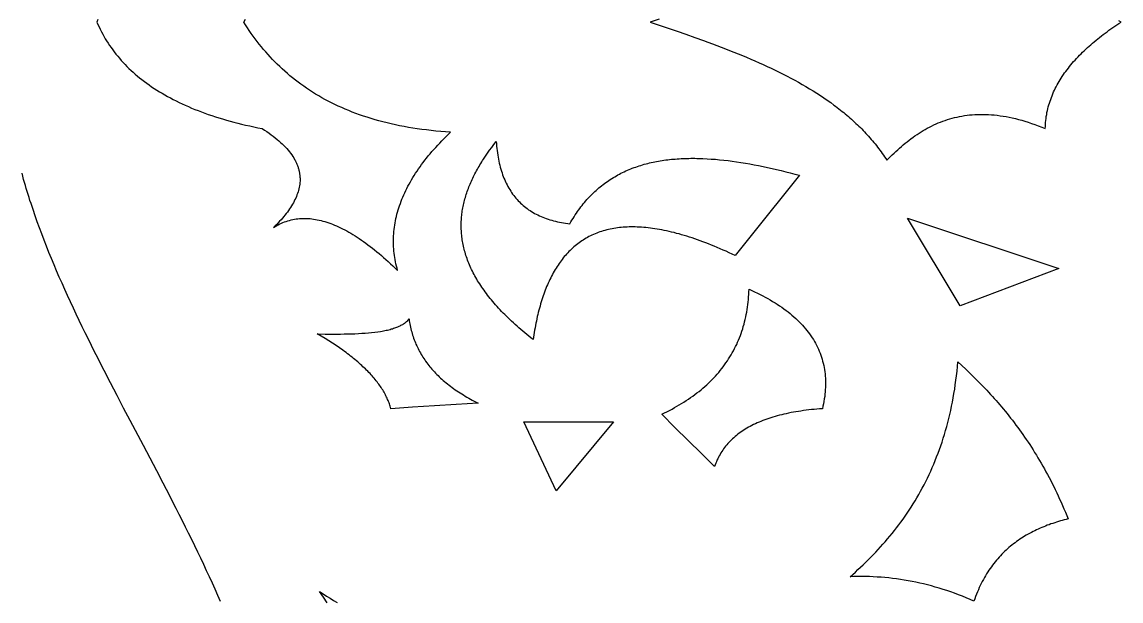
# Model space of a CAD drawing. Extents: x -4113 to -3113, y 1469 to 2469.
# Drawn here: x -3759.7 to -3619.1, y 1630.8 to 1704.9 of the extents above; entities that cross this region are included whole.
import ezdxf

# ---------------------------------------------------------------- set-up
doc = ezdxf.new("R2010")
doc.units = 0
doc.layers.add('PLAN_1', color=18, linetype='CONTINUOUS')

msp = doc.modelspace()

# ---------------------------------------------------------------- linework, layer by layer
at = {"layer": 'PLAN_1'}
for points in [[(-3749.99, 1705.19), (-3750.13, 1704.88), (-3749.99, 1704.56), (-3749.85, 1704.25), (-3749.7, 1703.95), (-3749.54, 1703.64), (-3749.38, 1703.34), (-3749.22, 1703.05), (-3749.05, 1702.75), (-3748.87, 1702.46), (-3748.68, 1702.17), (-3748.49, 1701.89), (-3748.3, 1701.6), (-3748.1, 1701.32), (-3747.89, 1701.05), (-3747.68, 1700.77), (-3747.46, 1700.5), (-3747.23, 1700.24), (-3747, 1699.97), (-3746.76, 1699.71), (-3746.52, 1699.45), (-3746.27, 1699.2), (-3746.02, 1698.95), (-3745.75, 1698.7), (-3745.49, 1698.46), (-3745.21, 1698.21), (-3744.93, 1697.97), (-3744.65, 1697.74), (-3744.35, 1697.51), (-3744.05, 1697.28), (-3743.75, 1697.05), (-3743.44, 1696.83), (-3743.12, 1696.61), (-3742.8, 1696.39), (-3742.47, 1696.18), (-3742.13, 1695.97), (-3741.79, 1695.76), (-3741.44, 1695.56), (-3741.08, 1695.36), (-3740.72, 1695.17), (-3740.35, 1694.97), (-3739.98, 1694.78), (-3739.59, 1694.6), (-3739.21, 1694.41), (-3738.81, 1694.23), (-3738.41, 1694.06), (-3738, 1693.88), (-3737.59, 1693.71), (-3737.17, 1693.55), (-3736.74, 1693.39), (-3736.31, 1693.23), (-3735.87, 1693.07), (-3735.42, 1692.92), (-3734.96, 1692.77), (-3734.5, 1692.62), (-3734.04, 1692.48), (-3733.56, 1692.34), (-3733.08, 1692.21), (-3732.59, 1692.08), (-3732.1, 1691.95), (-3731.6, 1691.82), (-3731.09, 1691.7), (-3730.57, 1691.59), (-3730.05, 1691.47), (-3729.52, 1691.36), (-3728.98, 1691.25), (-3728.68, 1691.06), (-3728.38, 1690.86), (-3728.1, 1690.66), (-3727.82, 1690.46), (-3727.56, 1690.27), (-3727.31, 1690.07), (-3727.06, 1689.87), (-3726.83, 1689.67), (-3726.61, 1689.48), (-3726.4, 1689.28), (-3726.2, 1689.08), (-3726.01, 1688.88), (-3725.82, 1688.69), (-3725.65, 1688.49), (-3725.49, 1688.29), (-3725.34, 1688.09), (-3725.2, 1687.89), (-3725.06, 1687.7), (-3724.94, 1687.5), (-3724.82, 1687.3), (-3724.77, 1687.2), (-3724.72, 1687.1), (-3724.67, 1687.01), (-3724.62, 1686.91), (-3724.58, 1686.81), (-3724.53, 1686.71), (-3724.49, 1686.61), (-3724.45, 1686.51), (-3724.42, 1686.41), (-3724.38, 1686.31), (-3724.35, 1686.21), (-3724.32, 1686.12), (-3724.3, 1686.02), (-3724.27, 1685.92), (-3724.25, 1685.82), (-3724.23, 1685.72), (-3724.21, 1685.62), (-3724.19, 1685.52), (-3724.18, 1685.42), (-3724.16, 1685.33), (-3724.15, 1685.23), (-3724.14, 1685.13), (-3724.14, 1685.03), (-3724.13, 1684.93), (-3724.13, 1684.73), (-3724.13, 1684.53), (-3724.15, 1684.34), (-3724.17, 1684.14), (-3724.2, 1683.94), (-3724.23, 1683.74), (-3724.28, 1683.55), (-3724.33, 1683.35), (-3724.38, 1683.15), (-3724.45, 1682.95), (-3724.52, 1682.76), (-3724.6, 1682.56), (-3724.69, 1682.36), (-3724.78, 1682.16), (-3724.88, 1681.97), (-3724.98, 1681.77), (-3725.1, 1681.57), (-3725.22, 1681.37), (-3725.34, 1681.17), (-3725.47, 1680.98), (-3725.61, 1680.78), (-3725.75, 1680.58), (-3725.9, 1680.38), (-3726.06, 1680.19), (-3726.22, 1679.99), (-3726.39, 1679.79), (-3726.56, 1679.59), (-3726.74, 1679.4), (-3726.92, 1679.2), (-3727.11, 1679), (-3727.31, 1678.8), (-3727.51, 1678.61), (-3727.31, 1678.73), (-3727.12, 1678.84), (-3726.92, 1678.95), (-3726.72, 1679.05), (-3726.52, 1679.14), (-3726.32, 1679.23), (-3726.12, 1679.31), (-3725.91, 1679.38), (-3725.7, 1679.45), (-3725.49, 1679.51), (-3725.28, 1679.56), (-3725.07, 1679.61), (-3724.86, 1679.65), (-3724.64, 1679.69), (-3724.42, 1679.72), (-3724.2, 1679.74), (-3723.98, 1679.75), (-3723.76, 1679.76), (-3723.54, 1679.77), (-3723.31, 1679.76), (-3723.08, 1679.75), (-3722.85, 1679.73), (-3722.62, 1679.71), (-3722.39, 1679.68), (-3722.15, 1679.64), (-3721.92, 1679.6), (-3721.68, 1679.55), (-3721.44, 1679.49), (-3721.2, 1679.43), (-3720.95, 1679.36), (-3720.71, 1679.28), (-3720.46, 1679.2), (-3720.21, 1679.11), (-3719.96, 1679.02), (-3719.71, 1678.91), (-3719.46, 1678.81), (-3719.2, 1678.69), (-3718.94, 1678.57), (-3718.68, 1678.44), (-3718.42, 1678.31), (-3718.16, 1678.16), (-3717.9, 1678.02), (-3717.63, 1677.86), (-3717.36, 1677.7), (-3717.09, 1677.53), (-3716.82, 1677.36), (-3716.55, 1677.18), (-3716.28, 1676.99), (-3716, 1676.8), (-3715.72, 1676.6), (-3715.44, 1676.39), (-3715.16, 1676.18), (-3714.88, 1675.96), (-3714.59, 1675.73), (-3714.31, 1675.5), (-3714.02, 1675.26), (-3713.73, 1675.01), (-3713.44, 1674.76), (-3713.14, 1674.5), (-3712.85, 1674.24), (-3712.55, 1673.96), (-3712.25, 1673.68), (-3711.95, 1673.4), (-3711.65, 1673.11), (-3711.72, 1673.38), (-3711.79, 1673.66), (-3711.86, 1673.94), (-3711.91, 1674.21), (-3711.97, 1674.49), (-3712.01, 1674.76), (-3712.05, 1675.04), (-3712.09, 1675.32), (-3712.12, 1675.59), (-3712.14, 1675.87), (-3712.16, 1676.14), (-3712.17, 1676.42), (-3712.17, 1676.7), (-3712.17, 1676.97), (-3712.17, 1677.25), (-3712.16, 1677.53), (-3712.14, 1677.8), (-3712.12, 1678.08), (-3712.09, 1678.35), (-3712.06, 1678.63), (-3712.02, 1678.91), (-3711.97, 1679.18), (-3711.92, 1679.46), (-3711.86, 1679.74), (-3711.8, 1680.01), (-3711.73, 1680.29), (-3711.66, 1680.56), (-3711.58, 1680.84), (-3711.49, 1681.12), (-3711.4, 1681.39), (-3711.3, 1681.67), (-3711.2, 1681.95), (-3711.09, 1682.22), (-3710.98, 1682.5), (-3710.86, 1682.78), (-3710.73, 1683.05), (-3710.6, 1683.33), (-3710.47, 1683.6), (-3710.32, 1683.88), (-3710.17, 1684.16), (-3710.02, 1684.43), (-3709.86, 1684.71), (-3709.69, 1684.99), (-3709.52, 1685.26), (-3709.34, 1685.54), (-3709.16, 1685.81), (-3708.97, 1686.09), (-3708.78, 1686.37), (-3708.58, 1686.64), (-3708.37, 1686.92), (-3708.16, 1687.2), (-3707.94, 1687.47), (-3707.72, 1687.75), (-3707.49, 1688.02), (-3707.26, 1688.3), (-3707.02, 1688.58), (-3706.77, 1688.85), (-3706.52, 1689.13), (-3706.26, 1689.4), (-3706, 1689.68), (-3705.73, 1689.96), (-3705.45, 1690.23), (-3705.17, 1690.51), (-3704.89, 1690.78), (-3705.52, 1690.83), (-3706.14, 1690.88), (-3706.75, 1690.93), (-3707.36, 1691), (-3707.96, 1691.07), (-3708.55, 1691.14), (-3709.13, 1691.23), (-3709.71, 1691.31), (-3710.27, 1691.41), (-3710.83, 1691.51), (-3711.39, 1691.62), (-3711.93, 1691.73), (-3712.47, 1691.85), (-3713, 1691.97), (-3713.52, 1692.11), (-3714.04, 1692.24), (-3714.54, 1692.39), (-3715.05, 1692.53), (-3715.54, 1692.69), (-3716.03, 1692.85), (-3716.51, 1693.02), (-3716.98, 1693.19), (-3717.45, 1693.36), (-3717.91, 1693.55), (-3718.36, 1693.74), (-3718.8, 1693.93), (-3719.24, 1694.13), (-3719.68, 1694.33), (-3720.1, 1694.54), (-3720.52, 1694.76), (-3720.94, 1694.98), (-3721.34, 1695.2), (-3721.74, 1695.43), (-3722.14, 1695.67), (-3722.53, 1695.91), (-3722.91, 1696.16), (-3723.29, 1696.41), (-3723.66, 1696.66), (-3724.02, 1696.92), (-3724.38, 1697.19), (-3724.73, 1697.46), (-3725.08, 1697.73), (-3725.42, 1698.01), (-3725.75, 1698.3), (-3726.08, 1698.58), (-3726.41, 1698.88), (-3726.72, 1699.18), (-3727.04, 1699.48), (-3727.34, 1699.78), (-3727.64, 1700.09), (-3727.94, 1700.41), (-3728.23, 1700.73), (-3728.52, 1701.05), (-3728.8, 1701.38), (-3729.08, 1701.71), (-3729.35, 1702.05), (-3729.61, 1702.39), (-3729.87, 1702.73), (-3730.13, 1703.08), (-3730.38, 1703.43), (-3730.63, 1703.79), (-3730.87, 1704.15), (-3731.1, 1704.51), (-3731.34, 1704.88), (-3731.1, 1705.24)], [(-3678.19, 1705.26), (-3679.34, 1704.88), (-3678.19, 1704.49), (-3677.04, 1704.1), (-3675.9, 1703.71), (-3674.76, 1703.31), (-3673.63, 1702.91), (-3672.5, 1702.51), (-3671.94, 1702.3), (-3671.38, 1702.1), (-3670.82, 1701.89), (-3670.27, 1701.68), (-3669.72, 1701.47), (-3669.17, 1701.25), (-3668.62, 1701.04), (-3668.08, 1700.82), (-3667.54, 1700.6), (-3667, 1700.37), (-3666.46, 1700.14), (-3665.93, 1699.92), (-3665.41, 1699.68), (-3664.88, 1699.45), (-3664.36, 1699.21), (-3663.85, 1698.97), (-3663.34, 1698.72), (-3662.83, 1698.47), (-3662.33, 1698.22), (-3661.83, 1697.97), (-3661.33, 1697.71), (-3660.84, 1697.44), (-3660.36, 1697.18), (-3659.88, 1696.9), (-3659.41, 1696.63), (-3658.94, 1696.35), (-3658.47, 1696.07), (-3658.02, 1695.78), (-3657.56, 1695.48), (-3657.12, 1695.18), (-3656.68, 1694.88), (-3656.24, 1694.57), (-3655.82, 1694.26), (-3655.61, 1694.1), (-3655.4, 1693.94), (-3655.19, 1693.78), (-3654.98, 1693.62), (-3654.78, 1693.45), (-3654.57, 1693.29), (-3654.37, 1693.12), (-3654.17, 1692.95), (-3653.97, 1692.79), (-3653.78, 1692.61), (-3653.58, 1692.44), (-3653.39, 1692.27), (-3653.2, 1692.09), (-3653.01, 1691.92), (-3652.82, 1691.74), (-3652.64, 1691.56), (-3652.45, 1691.38), (-3652.27, 1691.2), (-3652.09, 1691.01), (-3651.91, 1690.83), (-3651.74, 1690.64), (-3651.56, 1690.45), (-3651.39, 1690.26), (-3651.22, 1690.07), (-3651.05, 1689.87), (-3650.89, 1689.68), (-3650.72, 1689.48), (-3650.56, 1689.28), (-3650.4, 1689.08), (-3650.25, 1688.88), (-3650.09, 1688.68), (-3649.94, 1688.47), (-3649.78, 1688.26), (-3649.64, 1688.05), (-3649.49, 1687.84), (-3649.34, 1687.63), (-3649.2, 1687.42), (-3649.06, 1687.2), (-3648.83, 1687.43), (-3648.61, 1687.66), (-3648.37, 1687.89), (-3648.14, 1688.11), (-3647.91, 1688.33), (-3647.67, 1688.55), (-3647.44, 1688.76), (-3647.2, 1688.97), (-3646.95, 1689.17), (-3646.71, 1689.37), (-3646.46, 1689.57), (-3646.22, 1689.76), (-3645.97, 1689.95), (-3645.71, 1690.14), (-3645.46, 1690.32), (-3645.2, 1690.49), (-3644.94, 1690.66), (-3644.68, 1690.83), (-3644.41, 1690.99), (-3644.15, 1691.14), (-3643.88, 1691.29), (-3643.6, 1691.44), (-3643.33, 1691.58), (-3643.05, 1691.71), (-3642.76, 1691.84), (-3642.48, 1691.97), (-3642.19, 1692.08), (-3641.9, 1692.19), (-3641.61, 1692.3), (-3641.31, 1692.4), (-3641.01, 1692.49), (-3640.7, 1692.58), (-3640.39, 1692.66), (-3640.08, 1692.73), (-3639.77, 1692.8), (-3639.45, 1692.86), (-3639.12, 1692.91), (-3638.8, 1692.95), (-3638.47, 1692.99), (-3638.13, 1693.02), (-3637.8, 1693.05), (-3637.45, 1693.06), (-3637.11, 1693.07), (-3636.76, 1693.07), (-3636.4, 1693.06), (-3636.04, 1693.05), (-3635.68, 1693.02), (-3635.31, 1692.99), (-3634.94, 1692.95), (-3634.57, 1692.9), (-3634.18, 1692.84), (-3633.8, 1692.78), (-3633.41, 1692.7), (-3633.01, 1692.62), (-3632.61, 1692.52), (-3632.21, 1692.42), (-3631.8, 1692.31), (-3631.39, 1692.19), (-3630.97, 1692.06), (-3630.54, 1691.92), (-3630.11, 1691.77), (-3629.68, 1691.61), (-3629.24, 1691.43), (-3628.79, 1691.25), (-3628.78, 1691.52), (-3628.77, 1691.78), (-3628.75, 1692.04), (-3628.72, 1692.29), (-3628.69, 1692.55), (-3628.66, 1692.8), (-3628.61, 1693.05), (-3628.57, 1693.3), (-3628.51, 1693.55), (-3628.46, 1693.79), (-3628.4, 1694.04), (-3628.33, 1694.28), (-3628.26, 1694.52), (-3628.18, 1694.76), (-3628.1, 1694.99), (-3628.01, 1695.23), (-3627.92, 1695.46), (-3627.82, 1695.7), (-3627.72, 1695.93), (-3627.62, 1696.16), (-3627.51, 1696.38), (-3627.39, 1696.61), (-3627.27, 1696.83), (-3627.15, 1697.06), (-3627.02, 1697.28), (-3626.89, 1697.5), (-3626.75, 1697.71), (-3626.61, 1697.93), (-3626.46, 1698.15), (-3626.31, 1698.36), (-3626.16, 1698.57), (-3626, 1698.78), (-3625.84, 1698.99), (-3625.68, 1699.2), (-3625.51, 1699.41), (-3625.33, 1699.61), (-3625.16, 1699.82), (-3624.98, 1700.02), (-3624.79, 1700.22), (-3624.6, 1700.42), (-3624.41, 1700.62), (-3624.21, 1700.82), (-3624.02, 1701.01), (-3623.81, 1701.21), (-3623.61, 1701.4), (-3623.4, 1701.6), (-3623.18, 1701.79), (-3622.97, 1701.98), (-3622.75, 1702.17), (-3622.53, 1702.35), (-3622.3, 1702.54), (-3622.07, 1702.73), (-3621.84, 1702.91), (-3621.6, 1703.1), (-3621.37, 1703.28), (-3621.13, 1703.46), (-3620.88, 1703.64), (-3620.64, 1703.82), (-3620.39, 1704), (-3620.13, 1704.18), (-3619.88, 1704.35), (-3619.62, 1704.53), (-3619.36, 1704.7), (-3619.1, 1704.88), (-3619.36, 1705.05)], [(-3734.3, 1630.75), (-3734.64, 1631.54), (-3734.99, 1632.33), (-3735.35, 1633.12), (-3735.71, 1633.91), (-3736.08, 1634.71), (-3736.45, 1635.5), (-3736.83, 1636.3), (-3737.21, 1637.09), (-3737.59, 1637.89), (-3737.98, 1638.69), (-3738.38, 1639.49), (-3738.77, 1640.28), (-3739.17, 1641.08), (-3739.58, 1641.88), (-3739.98, 1642.68), (-3740.39, 1643.48), (-3740.81, 1644.28), (-3741.64, 1645.89), (-3742.47, 1647.49), (-3743.32, 1649.09), (-3744.16, 1650.7), (-3745.86, 1653.91), (-3746.7, 1655.51), (-3747.54, 1657.12), (-3748.37, 1658.72), (-3749.2, 1660.32), (-3749.61, 1661.12), (-3750.01, 1661.92), (-3750.41, 1662.72), (-3750.81, 1663.52), (-3751.21, 1664.32), (-3751.6, 1665.11), (-3751.99, 1665.91), (-3752.38, 1666.71), (-3752.76, 1667.5), (-3753.13, 1668.3), (-3753.5, 1669.09), (-3753.87, 1669.89), (-3754.22, 1670.68), (-3754.58, 1671.47), (-3754.93, 1672.26), (-3755.27, 1673.05), (-3755.6, 1673.84), (-3755.93, 1674.63), (-3756.25, 1675.41), (-3756.57, 1676.2), (-3756.88, 1676.98), (-3757.18, 1677.77), (-3757.47, 1678.55), (-3757.75, 1679.33), (-3758.03, 1680.11), (-3758.29, 1680.89), (-3758.42, 1681.28), (-3758.55, 1681.67), (-3758.68, 1682.05), (-3758.8, 1682.44), (-3758.92, 1682.83), (-3759.04, 1683.22), (-3759.16, 1683.6), (-3759.27, 1683.99), (-3759.38, 1684.37), (-3759.49, 1684.76), (-3759.6, 1685.15), (-3759.7, 1685.53)], [(-3720.65, 1630.58), (-3721.14, 1631.31), (-3721.65, 1632.03), (-3721.19, 1631.75), (-3720.74, 1631.46), (-3720.29, 1631.19), (-3719.83, 1630.91), (-3719.38, 1630.64)]]:
    msp.add_lwpolyline(points, dxfattribs=at)
for points in [[(-3694.32, 1664.27), (-3694.59, 1664.48), (-3694.86, 1664.7), (-3695.12, 1664.91), (-3695.38, 1665.13), (-3695.63, 1665.34), (-3695.88, 1665.55), (-3696.13, 1665.77), (-3696.37, 1665.98), (-3696.61, 1666.19), (-3696.84, 1666.4), (-3697.07, 1666.61), (-3697.29, 1666.82), (-3697.51, 1667.03), (-3697.72, 1667.24), (-3697.93, 1667.46), (-3698.14, 1667.66), (-3698.34, 1667.87), (-3698.54, 1668.08), (-3698.73, 1668.29), (-3698.92, 1668.5), (-3699.11, 1668.71), (-3699.29, 1668.92), (-3699.47, 1669.13), (-3699.64, 1669.33), (-3699.81, 1669.54), (-3699.98, 1669.75), (-3700.14, 1669.95), (-3700.29, 1670.16), (-3700.45, 1670.37), (-3700.59, 1670.57), (-3700.74, 1670.78), (-3700.88, 1670.98), (-3701.02, 1671.19), (-3701.15, 1671.39), (-3701.28, 1671.6), (-3701.41, 1671.8), (-3701.53, 1672), (-3701.64, 1672.21), (-3701.76, 1672.41), (-3701.87, 1672.61), (-3701.98, 1672.82), (-3702.08, 1673.02), (-3702.18, 1673.22), (-3702.27, 1673.42), (-3702.36, 1673.62), (-3702.45, 1673.83), (-3702.54, 1674.03), (-3702.62, 1674.23), (-3702.69, 1674.43), (-3702.77, 1674.63), (-3702.84, 1674.83), (-3702.9, 1675.03), (-3702.96, 1675.23), (-3703.02, 1675.43), (-3703.08, 1675.63), (-3703.13, 1675.83), (-3703.18, 1676.02), (-3703.23, 1676.22), (-3703.27, 1676.42), (-3703.31, 1676.62), (-3703.34, 1676.82), (-3703.37, 1677.01), (-3703.4, 1677.21), (-3703.43, 1677.41), (-3703.45, 1677.6), (-3703.47, 1677.8), (-3703.48, 1678), (-3703.49, 1678.19), (-3703.5, 1678.39), (-3703.51, 1678.58), (-3703.51, 1678.78), (-3703.51, 1678.97), (-3703.51, 1679.17), (-3703.5, 1679.36), (-3703.49, 1679.56), (-3703.48, 1679.75), (-3703.46, 1679.95), (-3703.44, 1680.14), (-3703.42, 1680.33), (-3703.39, 1680.53), (-3703.37, 1680.72), (-3703.33, 1680.91), (-3703.3, 1681.11), (-3703.26, 1681.3), (-3703.22, 1681.49), (-3703.18, 1681.68), (-3703.13, 1681.87), (-3703.09, 1682.07), (-3703.03, 1682.26), (-3702.98, 1682.45), (-3702.92, 1682.64), (-3702.86, 1682.83), (-3702.8, 1683.02), (-3702.74, 1683.21), (-3702.67, 1683.4), (-3702.6, 1683.59), (-3702.52, 1683.78), (-3702.45, 1683.97), (-3702.37, 1684.16), (-3702.29, 1684.35), (-3702.2, 1684.54), (-3702.12, 1684.73), (-3702.03, 1684.92), (-3701.94, 1685.11), (-3701.84, 1685.3), (-3701.75, 1685.48), (-3701.65, 1685.67), (-3701.54, 1685.86), (-3701.44, 1686.05), (-3701.33, 1686.23), (-3701.23, 1686.42), (-3701.11, 1686.61), (-3701, 1686.8), (-3700.89, 1686.98), (-3700.77, 1687.17), (-3700.65, 1687.36), (-3700.4, 1687.73), (-3700.14, 1688.1), (-3699.88, 1688.47), (-3699.6, 1688.84), (-3699.32, 1689.21), (-3699.03, 1689.58), (-3699.01, 1689.29), (-3698.98, 1689), (-3698.95, 1688.71), (-3698.92, 1688.43), (-3698.88, 1688.15), (-3698.84, 1687.87), (-3698.8, 1687.6), (-3698.75, 1687.33), (-3698.7, 1687.07), (-3698.64, 1686.81), (-3698.58, 1686.56), (-3698.51, 1686.31), (-3698.44, 1686.06), (-3698.37, 1685.82), (-3698.29, 1685.58), (-3698.21, 1685.35), (-3698.13, 1685.12), (-3698.04, 1684.9), (-3697.95, 1684.68), (-3697.85, 1684.46), (-3697.75, 1684.25), (-3697.64, 1684.04), (-3697.54, 1683.84), (-3697.42, 1683.64), (-3697.31, 1683.44), (-3697.18, 1683.25), (-3697.06, 1683.06), (-3696.93, 1682.88), (-3696.8, 1682.7), (-3696.66, 1682.53), (-3696.52, 1682.36), (-3696.37, 1682.19), (-3696.23, 1682.03), (-3696.07, 1681.87), (-3695.92, 1681.72), (-3695.75, 1681.57), (-3695.59, 1681.42), (-3695.42, 1681.28), (-3695.25, 1681.14), (-3695.07, 1681.01), (-3694.89, 1680.88), (-3694.7, 1680.76), (-3694.51, 1680.64), (-3694.32, 1680.52), (-3694.12, 1680.41), (-3693.92, 1680.3), (-3693.72, 1680.2), (-3693.51, 1680.1), (-3693.29, 1680), (-3693.08, 1679.91), (-3692.85, 1679.82), (-3692.63, 1679.74), (-3692.4, 1679.66), (-3692.17, 1679.59), (-3691.93, 1679.52), (-3691.69, 1679.45), (-3691.44, 1679.39), (-3691.19, 1679.33), (-3690.94, 1679.28), (-3690.68, 1679.23), (-3690.42, 1679.19), (-3690.15, 1679.14), (-3689.88, 1679.11), (-3689.61, 1679.08), (-3689.48, 1679.31), (-3689.34, 1679.54), (-3689.21, 1679.76), (-3689.07, 1679.98), (-3688.93, 1680.2), (-3688.78, 1680.42), (-3688.64, 1680.63), (-3688.49, 1680.83), (-3688.35, 1681.04), (-3688.2, 1681.24), (-3688.04, 1681.43), (-3687.89, 1681.62), (-3687.74, 1681.81), (-3687.58, 1682), (-3687.42, 1682.18), (-3687.26, 1682.36), (-3687.09, 1682.53), (-3686.93, 1682.7), (-3686.76, 1682.87), (-3686.59, 1683.04), (-3686.42, 1683.2), (-3686.25, 1683.35), (-3686.08, 1683.51), (-3685.9, 1683.66), (-3685.73, 1683.81), (-3685.55, 1683.95), (-3685.37, 1684.09), (-3685.18, 1684.23), (-3685, 1684.36), (-3684.81, 1684.5), (-3684.63, 1684.62), (-3684.44, 1684.75), (-3684.24, 1684.87), (-3684.05, 1684.99), (-3683.86, 1685.1), (-3683.66, 1685.22), (-3683.46, 1685.33), (-3683.27, 1685.43), (-3683.07, 1685.54), (-3682.86, 1685.64), (-3682.66, 1685.73), (-3682.45, 1685.83), (-3682.25, 1685.92), (-3682.04, 1686.01), (-3681.83, 1686.09), (-3681.62, 1686.18), (-3681.4, 1686.26), (-3681.19, 1686.33), (-3680.97, 1686.41), (-3680.76, 1686.48), (-3680.54, 1686.55), (-3680.32, 1686.62), (-3680.1, 1686.68), (-3679.87, 1686.74), (-3679.65, 1686.8), (-3679.42, 1686.85), (-3679.2, 1686.91), (-3678.97, 1686.96), (-3678.74, 1687), (-3678.51, 1687.05), (-3678.27, 1687.09), (-3678.04, 1687.13), (-3677.8, 1687.17), (-3677.57, 1687.2), (-3677.33, 1687.24), (-3677.09, 1687.27), (-3676.85, 1687.29), (-3676.61, 1687.32), (-3676.37, 1687.34), (-3676.12, 1687.36), (-3675.88, 1687.38), (-3675.63, 1687.4), (-3675.38, 1687.41), (-3675.13, 1687.42), (-3674.88, 1687.43), (-3674.63, 1687.44), (-3674.38, 1687.44), (-3674.12, 1687.45), (-3673.87, 1687.45), (-3673.61, 1687.45), (-3673.36, 1687.44), (-3673.1, 1687.44), (-3672.84, 1687.43), (-3672.58, 1687.42), (-3672.06, 1687.39), (-3671.53, 1687.36), (-3671, 1687.32), (-3670.46, 1687.27), (-3669.92, 1687.21), (-3669.38, 1687.15), (-3668.83, 1687.08), (-3668.28, 1687), (-3667.72, 1686.92), (-3667.16, 1686.82), (-3666.6, 1686.73), (-3666.04, 1686.62), (-3665.47, 1686.51), (-3664.9, 1686.4), (-3664.32, 1686.28), (-3663.75, 1686.15), (-3663.17, 1686.02), (-3662.59, 1685.88), (-3662, 1685.74), (-3661.41, 1685.59), (-3660.82, 1685.44), (-3660.23, 1685.29), (-3662.29, 1682.72), (-3664.35, 1680.15), (-3668.47, 1675.02), (-3668.86, 1675.2), (-3669.25, 1675.38), (-3669.63, 1675.56), (-3670.01, 1675.72), (-3670.39, 1675.89), (-3670.76, 1676.05), (-3671.13, 1676.2), (-3671.5, 1676.35), (-3671.86, 1676.49), (-3672.22, 1676.63), (-3672.58, 1676.77), (-3672.93, 1676.9), (-3673.28, 1677.02), (-3673.63, 1677.14), (-3673.97, 1677.26), (-3674.31, 1677.37), (-3674.65, 1677.48), (-3674.98, 1677.58), (-3675.31, 1677.67), (-3675.64, 1677.77), (-3675.96, 1677.85), (-3676.28, 1677.94), (-3676.6, 1678.02), (-3676.92, 1678.09), (-3677.23, 1678.16), (-3677.53, 1678.23), (-3677.84, 1678.29), (-3678.14, 1678.34), (-3678.44, 1678.39), (-3678.73, 1678.44), (-3679.02, 1678.48), (-3679.31, 1678.52), (-3679.6, 1678.56), (-3679.88, 1678.59), (-3680.16, 1678.61), (-3680.44, 1678.63), (-3680.71, 1678.65), (-3680.98, 1678.66), (-3681.25, 1678.67), (-3681.51, 1678.67), (-3681.77, 1678.67), (-3682.03, 1678.67), (-3682.29, 1678.66), (-3682.54, 1678.65), (-3682.79, 1678.63), (-3683.03, 1678.61), (-3683.28, 1678.58), (-3683.52, 1678.55), (-3683.75, 1678.52), (-3683.99, 1678.48), (-3684.22, 1678.44), (-3684.45, 1678.39), (-3684.67, 1678.34), (-3684.9, 1678.29), (-3685.12, 1678.23), (-3685.34, 1678.17), (-3685.55, 1678.1), (-3685.76, 1678.03), (-3685.97, 1677.96), (-3686.18, 1677.88), (-3686.38, 1677.8), (-3686.58, 1677.71), (-3686.78, 1677.62), (-3686.97, 1677.53), (-3687.17, 1677.43), (-3687.36, 1677.33), (-3687.54, 1677.22), (-3687.73, 1677.11), (-3687.91, 1677), (-3688.09, 1676.88), (-3688.26, 1676.76), (-3688.44, 1676.64), (-3688.61, 1676.51), (-3688.78, 1676.38), (-3688.94, 1676.25), (-3689.11, 1676.11), (-3689.27, 1675.97), (-3689.42, 1675.82), (-3689.58, 1675.67), (-3689.73, 1675.52), (-3689.88, 1675.36), (-3690.03, 1675.2), (-3690.18, 1675.04), (-3690.32, 1674.87), (-3690.46, 1674.7), (-3690.6, 1674.52), (-3690.73, 1674.35), (-3690.87, 1674.16), (-3691, 1673.98), (-3691.12, 1673.79), (-3691.25, 1673.6), (-3691.37, 1673.4), (-3691.49, 1673.21), (-3691.61, 1673), (-3691.73, 1672.8), (-3691.84, 1672.59), (-3691.95, 1672.38), (-3692.06, 1672.16), (-3692.17, 1671.95), (-3692.28, 1671.72), (-3692.38, 1671.5), (-3692.48, 1671.27), (-3692.58, 1671.04), (-3692.67, 1670.81), (-3692.76, 1670.57), (-3692.86, 1670.33), (-3692.94, 1670.08), (-3693.03, 1669.84), (-3693.11, 1669.59), (-3693.2, 1669.33), (-3693.28, 1669.08), (-3693.35, 1668.82), (-3693.43, 1668.56), (-3693.5, 1668.29), (-3693.58, 1668.02), (-3693.65, 1667.75), (-3693.71, 1667.48), (-3693.78, 1667.2), (-3693.84, 1666.92), (-3693.9, 1666.64), (-3693.96, 1666.35), (-3694.02, 1666.06), (-3694.07, 1665.77), (-3694.13, 1665.48), (-3694.18, 1665.18), (-3694.23, 1664.88), (-3694.27, 1664.58)], [(-3639.67, 1668.57), (-3646.43, 1679.81), (-3627.04, 1673.35)], [(-3666.69, 1670.72), (-3666.33, 1670.56), (-3665.97, 1670.39), (-3665.62, 1670.22), (-3665.28, 1670.05), (-3664.94, 1669.87), (-3664.61, 1669.7), (-3664.29, 1669.52), (-3663.97, 1669.34), (-3663.67, 1669.15), (-3663.36, 1668.96), (-3663.07, 1668.78), (-3662.78, 1668.58), (-3662.5, 1668.39), (-3662.22, 1668.2), (-3661.96, 1668), (-3661.7, 1667.8), (-3661.44, 1667.59), (-3661.2, 1667.39), (-3660.96, 1667.18), (-3660.72, 1666.97), (-3660.5, 1666.76), (-3660.28, 1666.54), (-3660.07, 1666.33), (-3659.86, 1666.11), (-3659.66, 1665.89), (-3659.47, 1665.66), (-3659.29, 1665.44), (-3659.11, 1665.21), (-3658.94, 1664.98), (-3658.77, 1664.74), (-3658.62, 1664.51), (-3658.46, 1664.27), (-3658.32, 1664.03), (-3658.19, 1663.79), (-3658.06, 1663.54), (-3657.93, 1663.29), (-3657.82, 1663.05), (-3657.71, 1662.79), (-3657.61, 1662.54), (-3657.51, 1662.28), (-3657.42, 1662.02), (-3657.34, 1661.76), (-3657.27, 1661.5), (-3657.2, 1661.23), (-3657.14, 1660.97), (-3657.09, 1660.7), (-3657.04, 1660.42), (-3657, 1660.15), (-3656.97, 1659.87), (-3656.94, 1659.59), (-3656.92, 1659.31), (-3656.91, 1659.02), (-3656.9, 1658.74), (-3656.9, 1658.45), (-3656.91, 1658.16), (-3656.93, 1657.86), (-3656.95, 1657.57), (-3656.98, 1657.27), (-3657.01, 1656.97), (-3657.06, 1656.67), (-3657.11, 1656.36), (-3657.16, 1656.05), (-3657.23, 1655.74), (-3657.3, 1655.43), (-3657.66, 1655.4), (-3658.01, 1655.37), (-3658.36, 1655.34), (-3658.71, 1655.31), (-3659.05, 1655.27), (-3659.39, 1655.23), (-3659.72, 1655.18), (-3660.05, 1655.13), (-3660.38, 1655.08), (-3660.7, 1655.03), (-3661.01, 1654.98), (-3661.32, 1654.92), (-3661.63, 1654.86), (-3661.93, 1654.79), (-3662.22, 1654.73), (-3662.51, 1654.66), (-3662.8, 1654.58), (-3663.08, 1654.51), (-3663.36, 1654.43), (-3663.63, 1654.35), (-3663.9, 1654.27), (-3664.17, 1654.18), (-3664.42, 1654.09), (-3664.68, 1654), (-3664.93, 1653.91), (-3665.17, 1653.81), (-3665.41, 1653.71), (-3665.65, 1653.6), (-3665.88, 1653.5), (-3666.11, 1653.39), (-3666.33, 1653.28), (-3666.55, 1653.16), (-3666.76, 1653.05), (-3666.97, 1652.93), (-3667.18, 1652.8), (-3667.37, 1652.68), (-3667.57, 1652.55), (-3667.76, 1652.42), (-3667.95, 1652.28), (-3668.13, 1652.15), (-3668.3, 1652.01), (-3668.47, 1651.87), (-3668.64, 1651.72), (-3668.8, 1651.57), (-3668.96, 1651.42), (-3669.12, 1651.27), (-3669.27, 1651.11), (-3669.41, 1650.96), (-3669.55, 1650.79), (-3669.68, 1650.63), (-3669.82, 1650.46), (-3669.94, 1650.29), (-3670.06, 1650.12), (-3670.18, 1649.94), (-3670.29, 1649.77), (-3670.4, 1649.58), (-3670.5, 1649.4), (-3670.6, 1649.21), (-3670.7, 1649.02), (-3670.79, 1648.83), (-3670.87, 1648.64), (-3670.95, 1648.44), (-3671.03, 1648.24), (-3671.1, 1648.04), (-3672.79, 1649.7), (-3674.48, 1651.37), (-3676.17, 1653.04), (-3677.86, 1654.72), (-3677.52, 1654.88), (-3677.19, 1655.04), (-3676.86, 1655.21), (-3676.54, 1655.38), (-3676.23, 1655.56), (-3675.91, 1655.73), (-3675.61, 1655.91), (-3675.31, 1656.09), (-3675.01, 1656.28), (-3674.72, 1656.46), (-3674.44, 1656.65), (-3674.16, 1656.84), (-3673.88, 1657.04), (-3673.61, 1657.24), (-3673.35, 1657.44), (-3673.09, 1657.64), (-3672.83, 1657.85), (-3672.58, 1658.06), (-3672.34, 1658.27), (-3672.1, 1658.49), (-3671.87, 1658.7), (-3671.64, 1658.93), (-3671.41, 1659.15), (-3671.2, 1659.37), (-3670.98, 1659.6), (-3670.78, 1659.84), (-3670.57, 1660.07), (-3670.37, 1660.31), (-3670.18, 1660.55), (-3669.99, 1660.79), (-3669.81, 1661.04), (-3669.64, 1661.29), (-3669.46, 1661.54), (-3669.3, 1661.79), (-3669.14, 1662.05), (-3668.98, 1662.31), (-3668.83, 1662.57), (-3668.68, 1662.84), (-3668.54, 1663.11), (-3668.4, 1663.38), (-3668.27, 1663.65), (-3668.15, 1663.93), (-3668.03, 1664.21), (-3667.91, 1664.49), (-3667.8, 1664.77), (-3667.7, 1665.06), (-3667.6, 1665.35), (-3667.5, 1665.65), (-3667.42, 1665.94), (-3667.33, 1666.24), (-3667.25, 1666.54), (-3667.18, 1666.85), (-3667.11, 1667.16), (-3667.05, 1667.47), (-3666.99, 1667.78), (-3666.93, 1668.1), (-3666.89, 1668.41), (-3666.84, 1668.74), (-3666.81, 1669.06), (-3666.77, 1669.39), (-3666.75, 1669.72), (-3666.72, 1670.05), (-3666.71, 1670.39)], [(-3701.36, 1656.15), (-3704.15, 1655.97), (-3706.94, 1655.79), (-3709.74, 1655.61), (-3712.53, 1655.43), (-3712.57, 1655.58), (-3712.61, 1655.73), (-3712.65, 1655.88), (-3712.7, 1656.03), (-3712.75, 1656.18), (-3712.81, 1656.33), (-3712.87, 1656.48), (-3712.93, 1656.62), (-3713, 1656.77), (-3713.07, 1656.92), (-3713.14, 1657.07), (-3713.21, 1657.22), (-3713.29, 1657.37), (-3713.38, 1657.52), (-3713.46, 1657.67), (-3713.55, 1657.82), (-3713.65, 1657.97), (-3713.74, 1658.12), (-3713.84, 1658.27), (-3713.95, 1658.42), (-3714.05, 1658.56), (-3714.17, 1658.71), (-3714.28, 1658.86), (-3714.4, 1659.01), (-3714.52, 1659.16), (-3714.64, 1659.31), (-3714.77, 1659.46), (-3714.9, 1659.61), (-3715.04, 1659.76), (-3715.17, 1659.91), (-3715.32, 1660.06), (-3715.46, 1660.21), (-3715.61, 1660.36), (-3715.76, 1660.51), (-3715.92, 1660.66), (-3716.08, 1660.8), (-3716.24, 1660.95), (-3716.4, 1661.1), (-3716.57, 1661.25), (-3716.75, 1661.4), (-3716.92, 1661.55), (-3717.1, 1661.7), (-3717.28, 1661.85), (-3717.47, 1662), (-3717.66, 1662.15), (-3717.85, 1662.3), (-3718.05, 1662.45), (-3718.25, 1662.6), (-3718.46, 1662.75), (-3718.66, 1662.9), (-3719.09, 1663.19), (-3719.53, 1663.49), (-3719.98, 1663.79), (-3720.44, 1664.09), (-3720.92, 1664.39), (-3721.42, 1664.69), (-3721.93, 1664.98), (-3720.92, 1664.97), (-3720.43, 1664.97), (-3719.93, 1664.97), (-3719.45, 1664.97), (-3718.97, 1664.97), (-3718.49, 1664.98), (-3718.02, 1664.99), (-3717.56, 1665), (-3717.11, 1665.02), (-3716.66, 1665.04), (-3716.23, 1665.07), (-3715.8, 1665.1), (-3715.38, 1665.13), (-3714.97, 1665.17), (-3714.58, 1665.22), (-3714.19, 1665.27), (-3713.82, 1665.32), (-3713.64, 1665.36), (-3713.46, 1665.39), (-3713.29, 1665.42), (-3713.11, 1665.46), (-3712.95, 1665.49), (-3712.78, 1665.53), (-3712.62, 1665.57), (-3712.46, 1665.62), (-3712.31, 1665.66), (-3712.16, 1665.71), (-3712.01, 1665.76), (-3711.87, 1665.81), (-3711.73, 1665.86), (-3711.6, 1665.91), (-3711.47, 1665.97), (-3711.34, 1666.03), (-3711.22, 1666.09), (-3711.1, 1666.15), (-3710.99, 1666.21), (-3710.88, 1666.28), (-3710.77, 1666.35), (-3710.67, 1666.42), (-3710.58, 1666.49), (-3710.49, 1666.57), (-3710.4, 1666.65), (-3710.32, 1666.73), (-3710.25, 1666.81), (-3710.18, 1666.9), (-3710.15, 1666.68), (-3710.11, 1666.47), (-3710.08, 1666.26), (-3710.04, 1666.06), (-3710, 1665.85), (-3709.95, 1665.65), (-3709.9, 1665.44), (-3709.85, 1665.24), (-3709.79, 1665.04), (-3709.73, 1664.84), (-3709.67, 1664.64), (-3709.6, 1664.44), (-3709.53, 1664.25), (-3709.45, 1664.05), (-3709.38, 1663.86), (-3709.3, 1663.67), (-3709.21, 1663.48), (-3709.12, 1663.29), (-3709.03, 1663.11), (-3708.94, 1662.92), (-3708.84, 1662.74), (-3708.74, 1662.55), (-3708.63, 1662.37), (-3708.52, 1662.19), (-3708.41, 1662.01), (-3708.3, 1661.84), (-3708.18, 1661.66), (-3708.06, 1661.49), (-3707.93, 1661.31), (-3707.8, 1661.14), (-3707.67, 1660.97), (-3707.53, 1660.8), (-3707.39, 1660.64), (-3707.25, 1660.47), (-3707.1, 1660.31), (-3706.95, 1660.14), (-3706.8, 1659.98), (-3706.64, 1659.82), (-3706.48, 1659.66), (-3706.32, 1659.5), (-3706.15, 1659.35), (-3705.98, 1659.19), (-3705.81, 1659.04), (-3705.63, 1658.89), (-3705.45, 1658.74), (-3705.26, 1658.59), (-3705.07, 1658.44), (-3704.88, 1658.29), (-3704.69, 1658.15), (-3704.49, 1658.01), (-3704.29, 1657.86), (-3704.08, 1657.72), (-3703.88, 1657.58), (-3703.66, 1657.45), (-3703.45, 1657.31), (-3703.23, 1657.18), (-3703.01, 1657.04), (-3702.78, 1656.91), (-3702.55, 1656.78), (-3702.32, 1656.65), (-3702.09, 1656.52), (-3701.85, 1656.39), (-3701.61, 1656.27)], [(-3637.91, 1630.83), (-3638.41, 1631.04), (-3638.9, 1631.25), (-3639.4, 1631.45), (-3639.89, 1631.63), (-3640.39, 1631.82), (-3640.88, 1631.99), (-3641.38, 1632.16), (-3641.87, 1632.32), (-3642.37, 1632.47), (-3642.87, 1632.62), (-3643.36, 1632.76), (-3643.86, 1632.89), (-3644.35, 1633.01), (-3644.85, 1633.13), (-3645.34, 1633.23), (-3645.84, 1633.33), (-3646.33, 1633.43), (-3646.83, 1633.51), (-3647.32, 1633.59), (-3647.82, 1633.66), (-3648.32, 1633.73), (-3648.81, 1633.78), (-3649.31, 1633.83), (-3649.8, 1633.87), (-3650.3, 1633.9), (-3650.79, 1633.93), (-3651.29, 1633.95), (-3651.78, 1633.96), (-3652.28, 1633.96), (-3652.78, 1633.96), (-3653.27, 1633.95), (-3653.77, 1633.93), (-3653.42, 1634.23), (-3653.08, 1634.53), (-3652.75, 1634.84), (-3652.41, 1635.15), (-3652.08, 1635.46), (-3651.76, 1635.78), (-3651.43, 1636.09), (-3651.11, 1636.42), (-3650.79, 1636.74), (-3650.48, 1637.07), (-3650.17, 1637.4), (-3649.86, 1637.74), (-3649.56, 1638.08), (-3649.26, 1638.42), (-3648.96, 1638.77), (-3648.67, 1639.12), (-3648.38, 1639.47), (-3648.09, 1639.83), (-3647.81, 1640.19), (-3647.53, 1640.56), (-3647.26, 1640.93), (-3646.99, 1641.3), (-3646.72, 1641.68), (-3646.46, 1642.06), (-3646.2, 1642.45), (-3645.95, 1642.84), (-3645.7, 1643.24), (-3645.45, 1643.64), (-3645.21, 1644.04), (-3644.98, 1644.45), (-3644.74, 1644.86), (-3644.52, 1645.28), (-3644.29, 1645.7), (-3644.08, 1646.13), (-3643.86, 1646.56), (-3643.66, 1647), (-3643.45, 1647.44), (-3643.25, 1647.89), (-3643.06, 1648.34), (-3642.87, 1648.79), (-3642.69, 1649.26), (-3642.51, 1649.72), (-3642.33, 1650.19), (-3642.16, 1650.67), (-3642, 1651.15), (-3641.84, 1651.64), (-3641.69, 1652.13), (-3641.54, 1652.63), (-3641.4, 1653.14), (-3641.27, 1653.65), (-3641.13, 1654.16), (-3641.01, 1654.68), (-3640.89, 1655.21), (-3640.78, 1655.74), (-3640.67, 1656.28), (-3640.57, 1656.83), (-3640.47, 1657.38), (-3640.38, 1657.93), (-3640.3, 1658.49), (-3640.22, 1659.06), (-3640.14, 1659.64), (-3640.08, 1660.22), (-3640.02, 1660.81), (-3639.97, 1661.4), (-3639.47, 1660.94), (-3638.97, 1660.47), (-3638.47, 1660), (-3637.98, 1659.52), (-3637.49, 1659.04), (-3637, 1658.54), (-3636.76, 1658.29), (-3636.52, 1658.04), (-3636.28, 1657.78), (-3636.04, 1657.52), (-3635.8, 1657.26), (-3635.56, 1657), (-3635.32, 1656.74), (-3635.08, 1656.47), (-3634.85, 1656.2), (-3634.61, 1655.93), (-3634.38, 1655.65), (-3634.15, 1655.37), (-3633.91, 1655.09), (-3633.68, 1654.81), (-3633.45, 1654.52), (-3633.23, 1654.23), (-3633, 1653.94), (-3632.77, 1653.64), (-3632.55, 1653.34), (-3632.32, 1653.04), (-3632.1, 1652.74), (-3631.88, 1652.43), (-3631.66, 1652.12), (-3631.44, 1651.8), (-3631.22, 1651.48), (-3631, 1651.16), (-3630.78, 1650.83), (-3630.57, 1650.5), (-3630.36, 1650.17), (-3630.15, 1649.83), (-3629.93, 1649.49), (-3629.73, 1649.14), (-3629.52, 1648.79), (-3629.31, 1648.44), (-3629.11, 1648.08), (-3628.9, 1647.72), (-3628.7, 1647.36), (-3628.5, 1646.99), (-3628.3, 1646.61), (-3628.1, 1646.24), (-3627.91, 1645.85), (-3627.71, 1645.47), (-3627.52, 1645.08), (-3627.33, 1644.68), (-3627.14, 1644.28), (-3626.95, 1643.87), (-3626.77, 1643.46), (-3626.58, 1643.05), (-3626.4, 1642.63), (-3626.22, 1642.2), (-3626.04, 1641.77), (-3625.86, 1641.34), (-3626.11, 1641.27), (-3626.36, 1641.21), (-3626.61, 1641.14), (-3626.85, 1641.07), (-3627.09, 1640.99), (-3627.34, 1640.92), (-3627.58, 1640.84), (-3627.82, 1640.76), (-3628.06, 1640.68), (-3628.29, 1640.59), (-3628.53, 1640.51), (-3628.76, 1640.42), (-3628.99, 1640.32), (-3629.22, 1640.23), (-3629.45, 1640.13), (-3629.68, 1640.03), (-3629.91, 1639.92), (-3630.13, 1639.82), (-3630.35, 1639.71), (-3630.57, 1639.6), (-3630.79, 1639.48), (-3631, 1639.36), (-3631.22, 1639.24), (-3631.43, 1639.11), (-3631.64, 1638.98), (-3631.85, 1638.85), (-3632.06, 1638.72), (-3632.26, 1638.58), (-3632.46, 1638.44), (-3632.66, 1638.29), (-3632.86, 1638.14), (-3633.05, 1637.99), (-3633.25, 1637.83), (-3633.44, 1637.67), (-3633.63, 1637.51), (-3633.81, 1637.34), (-3633.99, 1637.17), (-3634.18, 1636.99), (-3634.35, 1636.81), (-3634.53, 1636.63), (-3634.7, 1636.44), (-3634.87, 1636.24), (-3635.04, 1636.05), (-3635.21, 1635.85), (-3635.37, 1635.64), (-3635.53, 1635.43), (-3635.69, 1635.22), (-3635.84, 1635), (-3636, 1634.77), (-3636.15, 1634.55), (-3636.29, 1634.31), (-3636.43, 1634.07), (-3636.58, 1633.83), (-3636.71, 1633.58), (-3636.85, 1633.33), (-3636.98, 1633.07), (-3637.11, 1632.81), (-3637.23, 1632.55), (-3637.35, 1632.27), (-3637.47, 1631.99), (-3637.59, 1631.71), (-3637.7, 1631.42), (-3637.81, 1631.13)], [(-3691.37, 1644.92), (-3695.49, 1653.76), (-3684.02, 1653.76)]]:
    msp.add_lwpolyline(points, close=True, dxfattribs=at)

doc.saveas('drawing.dxf')
